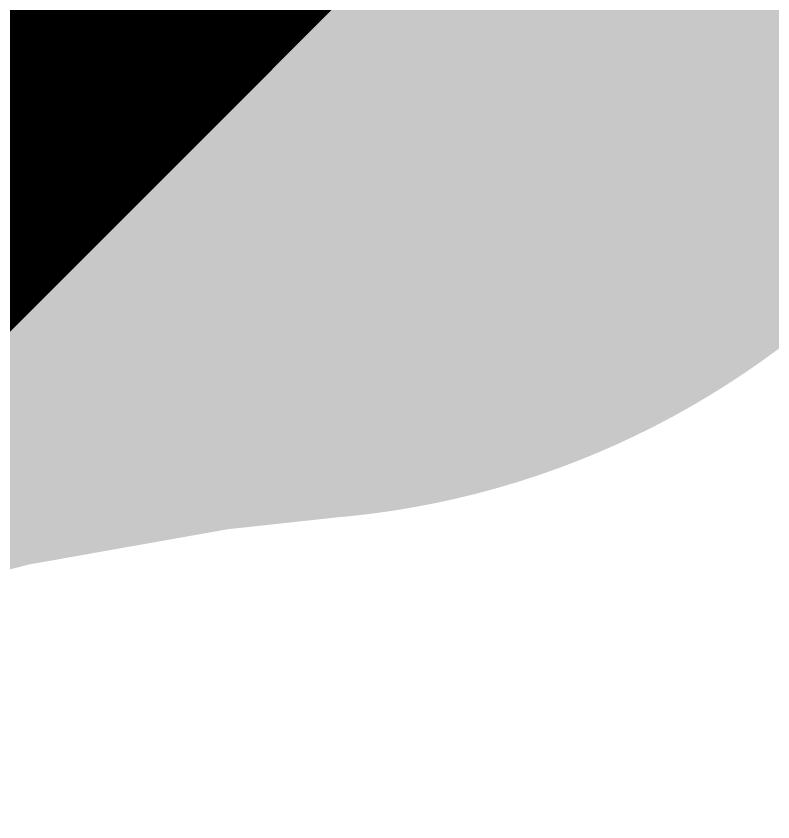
# Model space of a CAD drawing. Header units: inches. Extents: x 1 to 35.5, y 1 to 35.6.
# Drawn here: x 8.2419 to 8.5914, y 8.8425 to 9.2144 of the extents above; entities that cross this region are included whole.
import ezdxf

# ---------------------------------------------------------------- set-up
doc = ezdxf.new("R2010")
doc.units = ezdxf.units.IN
for name, color, linetype in [('Bottom Layer', 76, 'Continuous'), ('Bottom Layer 1', 5, 'Continuous'), ('Mechanical 2', 216, 'Continuous'), ('Top Layer', 16, 'Continuous'), ('Top Layer 1', 1, 'Continuous'), ('Via Holes', 16, 'Continuous')]:
    doc.layers.add(name, color=color, linetype=linetype)

msp = doc.modelspace()

# ---------------------------------------------------------------- hatches: boundary and pattern name
at = {"layer": 'Bottom Layer'}
h = msp.add_hatch(color=76, dxfattribs=at)
edge = h.paths.add_edge_path()
edge.add_arc((8.3549, 9.38149), 0.4, 0, 360)
at = {"layer": 'Bottom Layer 1'}
h = msp.add_hatch(color=5, dxfattribs=at)
edge = h.paths.add_edge_path()
edge.add_arc((8.3549, 9.38149), 0.4, 0, 360)
msp.add_hatch(color=5, dxfattribs=at).paths.add_polyline_path([(7.86268, 8.97517), (7.88539, 9.00057), (7.90515, 9.02838), (7.92197, 9.05863), (7.93584, 9.0913), (7.94677, 9.12639), (7.95475, 9.16391), (7.95979, 9.20386), (7.96189, 9.24623), (7.96104, 9.29103), (7.95724, 9.33825), (8.39017, 8.98305), (8.3397, 8.97756), (8.24762, 8.96125), (8.20602, 8.95043), (8.16737, 8.93783), (8.13169, 8.92345), (8.09896, 8.9073), (8.06918, 8.88936), (8.04237, 8.86965), (8.01852, 8.84817)])
at = {"layer": 'Top Layer'}
h = msp.add_hatch(color=16, dxfattribs=at)
edge = h.paths.add_edge_path()
edge.add_arc((8.3549, 9.38149), 0.4, 0, 360)
at = {"layer": 'Top Layer 1'}
h = msp.add_hatch(color=1, dxfattribs=at)
edge = h.paths.add_edge_path()
edge.add_arc((8.3549, 9.38149), 0.4, 0, 360)
at = {"layer": 'Via Holes'}
h = msp.add_hatch(color=7, dxfattribs=at)
edge = h.paths.add_edge_path()
edge.add_arc((8.3549, 9.38149), 0.2, 0, 360)

# ---------------------------------------------------------------- linework, layer by layer
at = {"layer": 'Bottom Layer 1'}
msp.add_lwpolyline([(7.32878, 8.29985, 0.2, 0.2, 0), (8.3549, 9.32597, 0.2, 0.2, 0)], format="xyseb", dxfattribs=at)
at = {"layer": 'Mechanical 2'}
msp.add_lwpolyline([(35.125, 18.125, 0.25, 0.25, 1), (1.125, 18.125, 0.25, 0.25, 1)], format="xyseb", close=True, dxfattribs=at)

doc.saveas('drawing.dxf')
